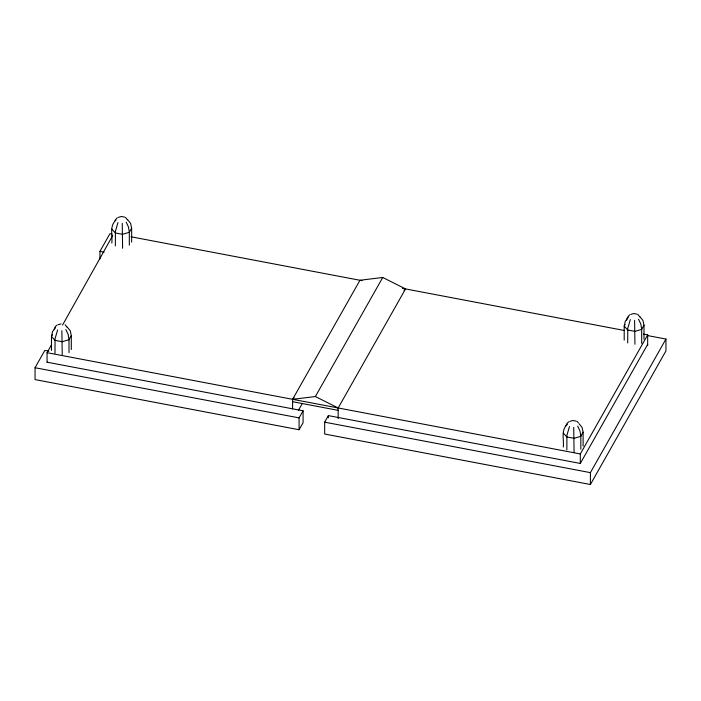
<?xml version="1.0" encoding="UTF-8"?>
<svg xmlns="http://www.w3.org/2000/svg" width="701" height="701" viewBox="0 0 701 701"><rect width="100%" height="100%" fill="white"/><g stroke="black" fill="none" stroke-linecap="round" stroke-linejoin="round"><path stroke-width="1.05" d="M111.836 243.045C112.616 235.711 109.251 225.818 115.919 220.237M563.315 447.063C564.095 439.729 560.739 429.836 567.398 424.245M626.624 320.322L627.36 317.5L629.656 314.837M54.161 329.155L55.248 326.701L56.921 325.168M565.987 425.787L567.065 423.334L568.748 421.792M569.475 426.532L566.925 435.251L566.846 449.876M57.622 329.926L55.064 338.636L54.985 353.269M117.978 222.524L115.428 231.242L115.35 245.876M630.339 319.586L627.781 328.305L627.702 342.929M579.035 423.693L582.032 427.347L583.109 432.14L580.822 436.311L580.822 449.21M67.217 327.078L70.223 330.723L71.3 335.525L69.005 339.696L69.005 352.603M114.964 220.447L117.269 217.774M52.4 334.789L51.471 336.462L51.471 350.439M127.564 219.676L130.561 223.321L131.648 228.114L129.317 232.303L129.317 245.21M625.134 324.458L624.205 326.14L624.205 340.116M639.925 316.729L642.922 320.383L644 325.176L641.678 329.365L641.678 343.341M47.072 362.303L47.072 352.691L51.348 345.067M62.564 325.045L112.773 235.431M47.072 362.189L303.086 410.821L303.086 422.685L299.082 429.748L35.05 379.591L35.05 367.727L44.829 350.404L48.842 351.166M647.663 335.586L665.95 339.056L665.95 350.921L590.4 484.505L324.668 434.033L324.668 422.168L328.366 415.614L580.314 463.449L647.663 344.401M590.4 484.505L590.4 472.64L665.95 339.056M99.954 258.897L99.954 251.352L109.943 233.713L112.09 234.125M298.512 410.208L302.289 403.539M299.082 429.748L299.082 417.884L303.086 410.821M292.589 408.937L292.589 399.325L315.38 396.538L382.746 277.473L405.537 288.926L338.171 407.982L338.171 418.663M580.314 463.563L580.314 453.95L647.663 334.903L643.378 334.097M294.14 397.8L292.589 399.325L359.955 280.269L382.746 277.473M403.978 290.451L405.537 288.926M628.289 317.299L625.292 321.233L624.205 326.14L627.702 330.031L634.94 331.354L641.678 329.365L640.854 324.116L638.558 319.192M55.554 327.63L52.549 331.564L51.471 336.462L54.985 340.362L62.223 341.72L69.005 339.696L68.172 334.447L65.859 329.531M630.663 314.46L633.73 313.54L637.007 314.153M569.764 421.406L572.84 420.504L576.126 421.099M118.285 217.398L121.343 216.495L124.647 217.1M57.938 324.791L60.996 323.88M131.043 236.789L362.075 280.672M402.356 288.321L624.092 330.434M99.954 251.352L104.09 252.141M47.072 352.691L580.314 453.95M292.589 401.699L338.171 410.357M324.668 422.168L590.4 472.64M35.05 367.727L299.082 417.884M315.38 396.538L338.171 407.982M637.866 314.442L639.811 316.913M576.976 421.397L578.395 422.791M125.505 217.389L127.451 219.851M65.149 324.782L67.094 327.244M563.315 433.078L566.846 436.977L574.066 438.318L580.822 436.311L579.999 431.054L577.685 426.147M111.836 229.069L115.35 232.969L122.605 234.309L129.317 232.303L128.493 227.054L126.198 222.138M122.246 223.312L122.605 248.285M634.598 320.366L634.94 344.261M573.716 427.321L574.066 452.294M61.872 330.714L62.223 354.618M647.663 334.903L647.663 345.584M644 325.176L644 339.153M583.109 432.14L583.109 446.125M328.366 415.614L328.366 417.77M131.648 228.114L131.648 242.099M71.3 335.525L71.3 349.501"/></g></svg>
